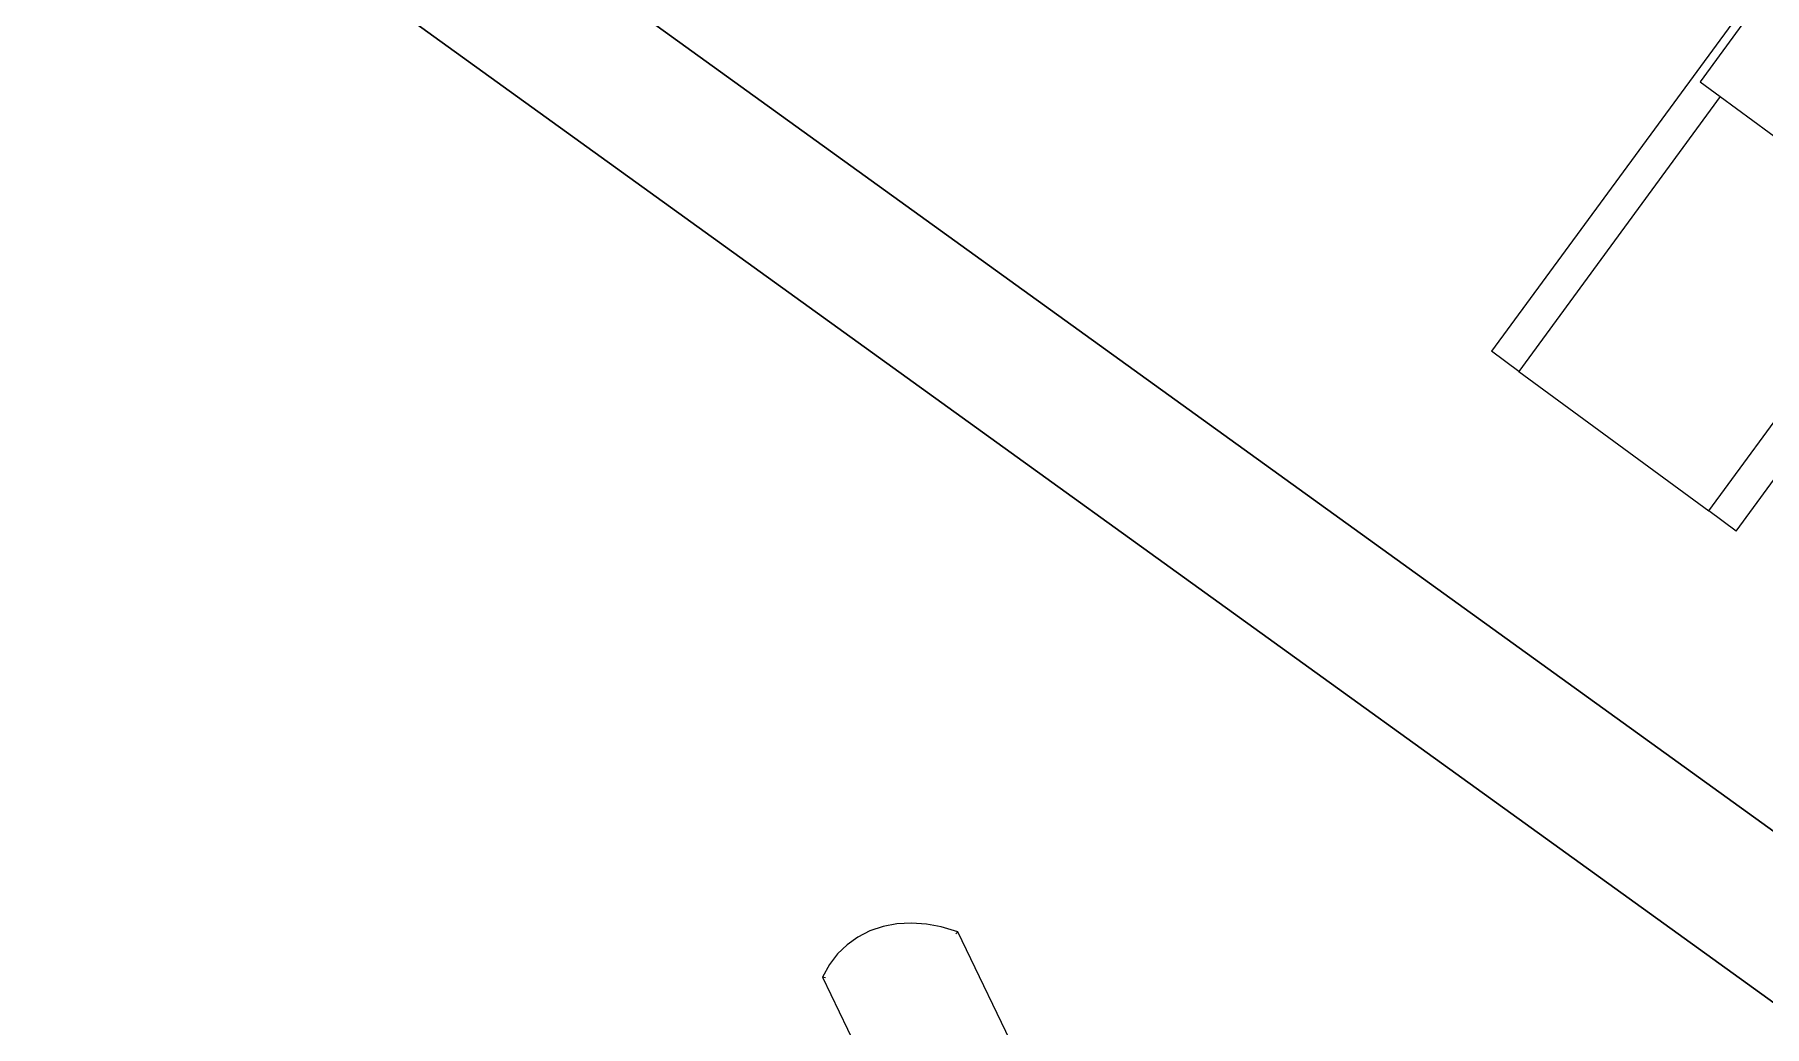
# Model space of a CAD drawing. Header units: metres. Extents: x 141303 to 146299, y 125960 to 127091.
# Drawn here: x 144685.909 to 144688.399, y 126054.914 to 126056.341 of the extents above; entities that cross this region are included whole.
import ezdxf

# ---------------------------------------------------------------- set-up
doc = ezdxf.new("R2010")
doc.units = ezdxf.units.M
doc.header["$MEASUREMENT"] = 0
doc.layers.add('Edges', color=7, linetype='Continuous')
doc.layers.add('FURNITURE', color=6, linetype='Continuous')
doc.layers.add('NVMI_WALL', color=7, linetype='Continuous', lineweight=30)

# ---------------------------------------------------------------- blocks, each defined once
blk = doc.blocks.new('X-ray Table pl')
at = {"layer": 'Edges'}
for p, q in [((2829.5, 1436.6), (814.1, 1436.6)), ((814.1, 1385.5), (814.1, 1436.6)), ((1829.5, 1423.5), (1328.5, 1423.5)), ((1328.5, 1423.5), (1328.5, 1385.5)), ((1328.5, 1385.5), (814.1, 1385.5)), ((814.1, 1385.5), (814.1, 1029.5)), ((1328.5, 1385.5), (1328.5, 1029.5)), ((814.1, 1029.5), (1328.5, 1029.5)), ((814.1, 978.3), (814.1, 1029.5)), ((814.1, 978.3), (1529.5, 978.3))]:
    blk.add_line(p, q, dxfattribs=at)
blk = doc.blocks.new('ultrasound machine pl')
at = {"layer": 'Edges'}
for p, q in [((169.25, 178.07), (163.78, 168.12)), ((170.45, 178.22), (169.25, 178.07)), ((169.36, 177.85), (169.25, 178.07)), ((171.54, 178.18), (170.45, 178.22)), ((172.61, 177.98), (171.54, 178.18)), ((173.64, 177.62), (172.61, 177.98)), ((174.64, 177.1), (173.64, 177.62)), ((175.56, 176.43), (174.64, 177.1)), ((176.41, 175.62), (175.56, 176.43)), ((177.16, 174.69), (176.41, 175.62)), ((177.81, 173.64), (177.16, 174.69)), ((178.34, 172.51), (177.81, 173.64)), ((178.78, 171.15), (178.33, 172.51)), ((178.79, 171.15), (178.33, 172.51)), ((178.79, 171.15), (178.34, 172.51)), ((173.19, 160.97), (178.79, 171.15)), ((178.58, 171.18), (178.79, 171.15)), ((178.79, 171.15), (178.78, 171.15)), ((178.79, 171.15), (178.79, 171.15))]:
    blk.add_line(p, q, dxfattribs=at)

msp = doc.modelspace()

# ---------------------------------------------------------------- linework, layer by layer
at = {"layer": 'NVMI_WALL'}
for p, q in [((144689.47607, 126054.42825), (144685.41989, 126057.35185)), ((144689.35912, 126054.26601), (144685.30295, 126057.1896))]:
    msp.add_line(p, q, dxfattribs=at)

# ---------------------------------------------------------------- block references
at = {"layer": 'FURNITURE'}
for name, p, xscale, yscale, zscale, rotation in [('X-ray Table pl', (144688.65112, 126054.44934), 0.000953198610244418, 0.000953198610244418, 0.000953198610244418, 53.71713307338759), ('ultrasound machine pl', (144687.85736, 126050.78472), 0.01741392623643738, 0.01741392623643738, 0.01741392623643738, 54.51050912069492)]:
    msp.add_blockref(name, p, dxfattribs=dict(at, xscale=xscale, yscale=yscale, zscale=zscale, rotation=rotation))

doc.saveas('drawing.dxf')
